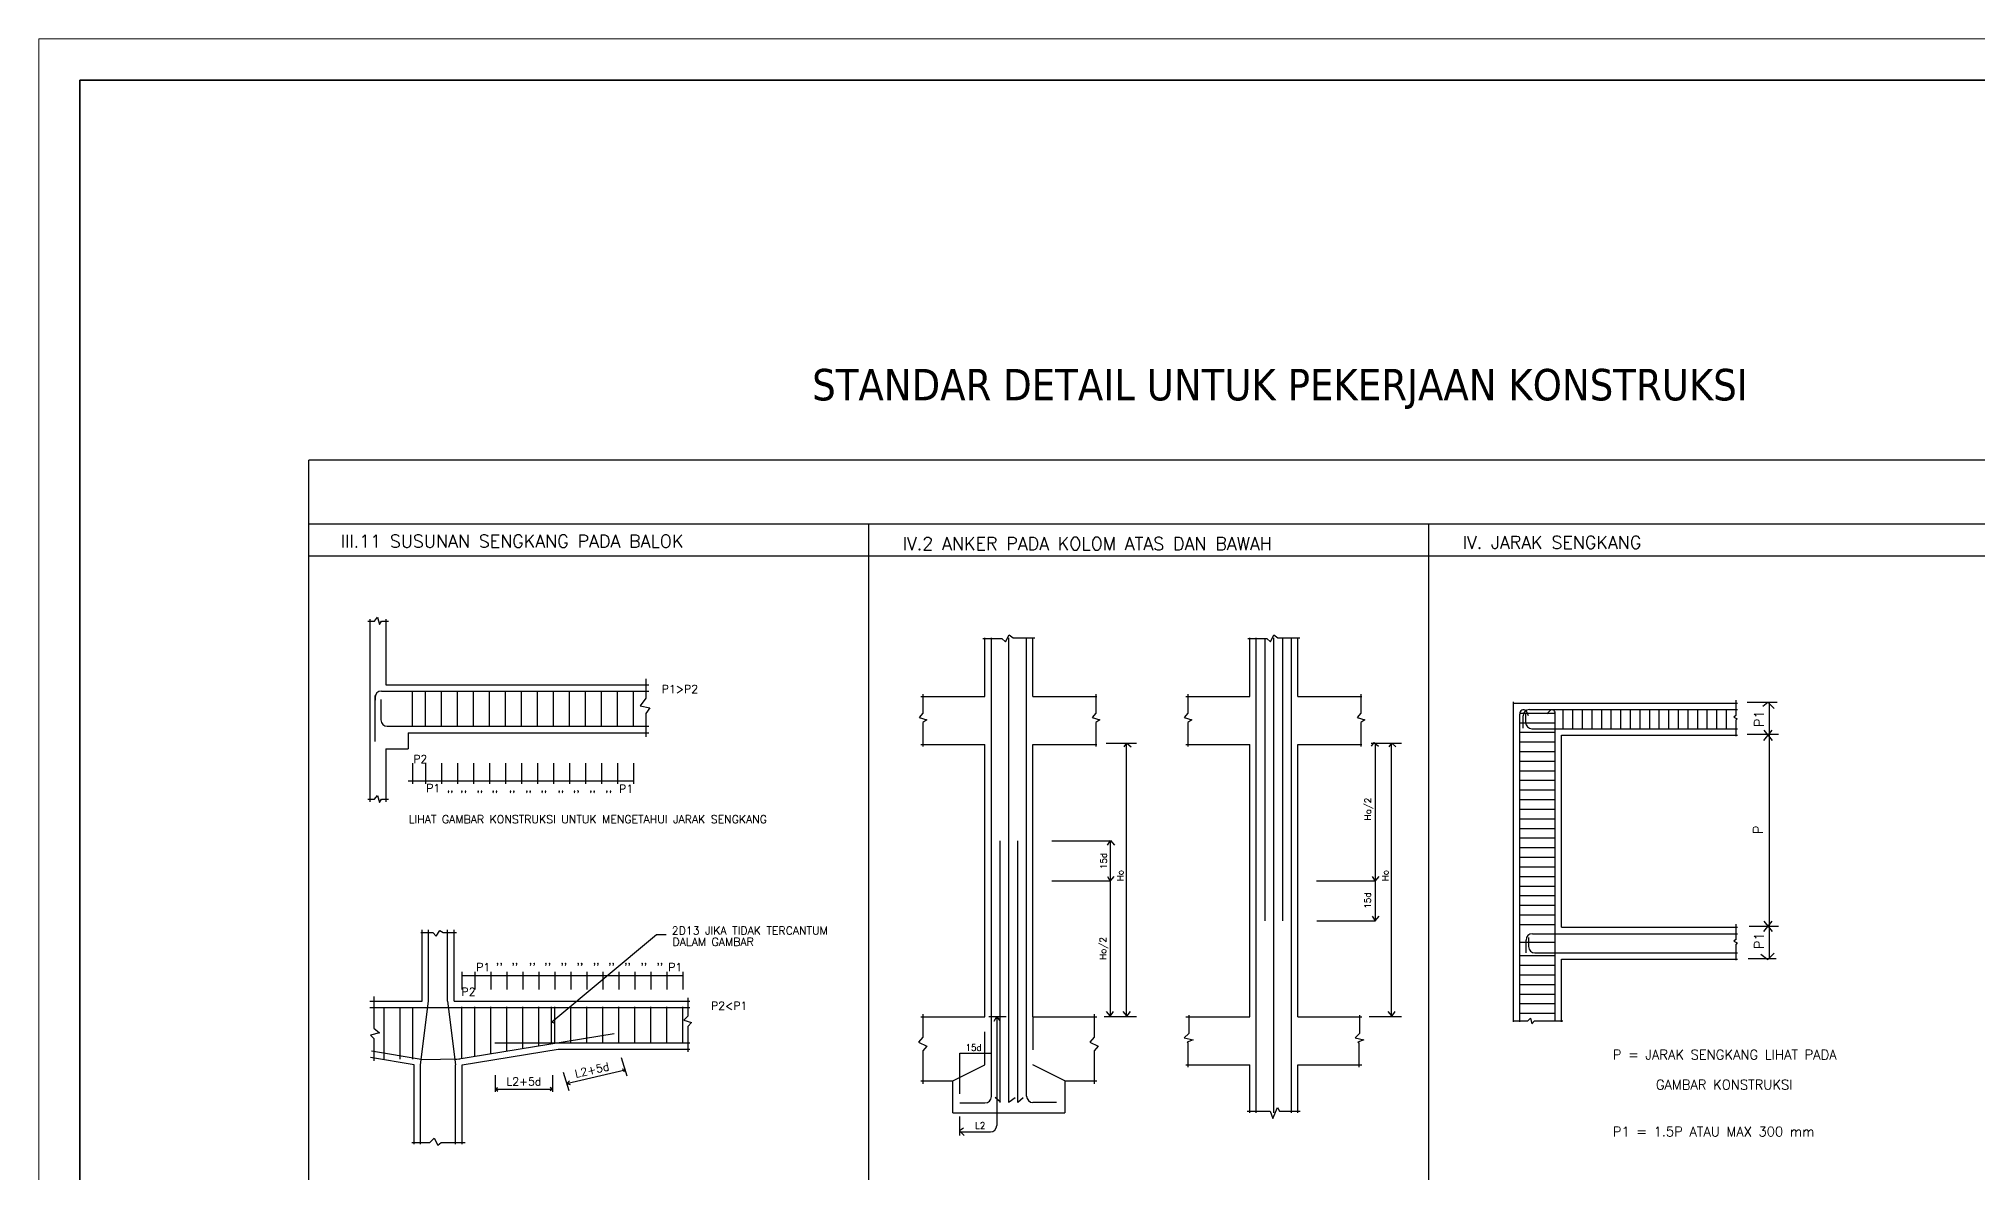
# Model space of a CAD drawing. Header units: inches. Extents: x 266054 to 836293, y -258454 to -102650.
# Drawn here: x 355767 to 379300, y -147155 to -133405 of the extents above; entities that cross this region are included whole.
import ezdxf
from ezdxf.enums import TextEntityAlignment as Align

# ---------------------------------------------------------------- set-up
doc = ezdxf.new("R2010")
doc.units = ezdxf.units.IN
doc.header["$LTSCALE"] = 800
doc.header["$MEASUREMENT"] = 0
doc.linetypes.add('DASHED', pattern=[0.75, 0.5, -0.25])
doc.layers.add('GRS KOP', color=1, linetype='Continuous', lineweight=35)
doc.layers.add('kop', color=7, linetype='Continuous', lineweight=20)
doc.styles.add('BARU', font='arial.ttf')
doc.styles.add('ROMANC', font='tahoma.ttf', dxfattribs={"height": 2})
doc.styles.add('ROMANS', font='romans.shx', dxfattribs={"width": 0.8, "height": 0.25})
doc.styles.get("Standard").update_dxf_attribs({"font": 'romans.shx'})

# ---------------------------------------------------------------- blocks, each defined once
blk = doc.blocks.new('kop')
at = {"layer": 'GRS KOP'}
blk.add_lwpolyline([(1, 54), (83, 54), (83, 1), (1, 1)], close=True, dxfattribs=at)
at = {"layer": 'kop', "color": 7}
for p, q in [((84, 55), (0, 55)), ((0, 55), (0, 0))]:
    blk.add_line(p, q, dxfattribs=at)
at = {"layer": 'kop', "style": 'BARU', "flags": 4}
for p, height in [((73.8, 5.4), 0.35), ((80.303, 5.382), 0.25), ((73.8, 4.9), 0.35), ((80.303, 4.882), 0.25), ((73.8, 4.4), 0.35), ((80.303, 4.382), 0.25)]:
    blk.add_attdef('-', p, '', height=height, dxfattribs=at)
at = {"layer": 'kop', "flags": 4}
for tag, p in [('AR-00', (78.057, 2.648)), ('00', (81.238, 2.647))]:
    blk.add_attdef(tag, text='', height=0.35, dxfattribs=at).set_placement(p, align=Align.MIDDLE)

msp = doc.modelspace()

# ---------------------------------------------------------------- linework, layer by layer
for p, q in [((359045.9, -156390.1), (359045.9, -138517.4)), ((386243.5, -138517.4), (359045.9, -138517.4)), ((386243.5, -139294.4), (359045.9, -139294.4)), ((365845.3, -156390.1), (365845.3, -139294.4)), ((372644.7, -156390.1), (372644.7, -139294.4)), ((379444.1, -139683), (359045.9, -139683))]:
    msp.add_line(p, q)
at = {"color": 4}
for p, q in [((359763.3, -140469.3), (359841.8, -140469.3)), ((359784.7, -140444.2), (359784.7, -142662)), ((359841.8, -140469.3), (359881.1, -140422.1)), ((359881.1, -140422.1), (359904.7, -140508.6)), ((359904.7, -140508.6), (359928.3, -140469.3)), ((359928.3, -140469.3), (360014.7, -140469.3)), ((359979, -140444.2), (359979, -141240.2)), ((367228.3, -140678.5), (367460.4, -140678.5)), ((367254.4, -141384.5), (367254.4, -140672.1)), ((367460.4, -140678.5), (367503.6, -140721.7)), ((367503.6, -140721.7), (367546.8, -140635.3)), ((367546.8, -140635.3), (367595.4, -140673.1)), ((367595.4, -140673.1), (367859.9, -140673.1)), ((367837.3, -141384.5), (367837.3, -140672.1)), ((370444.5, -140678.5), (370676.6, -140678.5)), ((370470.7, -141384.5), (370470.7, -140672.1)), ((370676.6, -140678.5), (370719.8, -140721.7)), ((370719.8, -140721.7), (370763, -140635.3)), ((370763, -140635.3), (370811.6, -140673.1)), ((370811.6, -140673.1), (371076.1, -140673.1)), ((371053.5, -141384.5), (371053.5, -140672.1)), ((363138.6, -141170), (363138.6, -141404.1)), ((359979, -141240.2), (363173.8, -141240.2)), ((363138.6, -141404.1), (363068.4, -141497.8)), ((366477.4, -141384.5), (367254.4, -141384.5)), ((366499.6, -141353.6), (366499.6, -141585.8)), ((367837.3, -141384.5), (368614.3, -141384.5)), ((368599.4, -141353.6), (368599.4, -141585.8)), ((369693.6, -141384.5), (370470.7, -141384.5)), ((369715.8, -141353.6), (369715.8, -141585.8)), ((371053.5, -141384.5), (371830.6, -141384.5)), ((371815.6, -141353.6), (371815.6, -141585.8)), ((376370, -141426.8), (376370, -141615.6)), ((363068.4, -141497.8), (363185.4, -141521.2)), ((363185.4, -141521.2), (363138.6, -141591.4)), ((363138.6, -141591.4), (363138.6, -141872.4)), ((366499.6, -141585.8), (366456.4, -141639.8)), ((366456.4, -141639.8), (366548.1, -141666.8)), ((366548.1, -141666.8), (366499.6, -141699.2)), ((368599.4, -141585.8), (368556.2, -141639.8)), ((368556.2, -141639.8), (368648, -141666.8)), ((368648, -141666.8), (368599.4, -141699.2)), ((369715.8, -141585.8), (369672.6, -141639.8)), ((369672.6, -141639.8), (369764.4, -141666.8)), ((369764.4, -141666.8), (369715.8, -141699.2)), ((371815.6, -141585.8), (371772.4, -141639.8)), ((371772.4, -141639.8), (371864.2, -141666.8)), ((371864.2, -141666.8), (371815.6, -141699.2)), ((373671.7, -145332), (373671.7, -141446.6)), ((373671.7, -141463.8), (376391.5, -141463.8)), ((376370.4, -141613.3), (376344.1, -141633)), ((376344.1, -141633), (376386.8, -141652.7)), ((376386.8, -141652.7), (376370.4, -141672.4)), ((360250.9, -141823.1), (360250.9, -142017.3)), ((360250.9, -141823.1), (363173.8, -141823.1)), ((366499.6, -141699.2), (366499.6, -141990.9)), ((368599.4, -141699.2), (368599.4, -141990.9)), ((369715.8, -141699.2), (369715.8, -141990.9)), ((371815.6, -141699.2), (371815.6, -141990.9)), ((374254.5, -141852.4), (376391.5, -141852.4)), ((374254.5, -144183.6), (374254.5, -141852.4)), ((376370.4, -141672.4), (376370.4, -141862.8)), ((359979, -142017.3), (360250.9, -142017.3)), ((359979, -142017.3), (359979, -142662)), ((366477.4, -141967.3), (367254.4, -141967.3)), ((367254.4, -145269.9), (367254.4, -141967.3)), ((367837.3, -141967.3), (368614.3, -141967.3)), ((367837.3, -145269.9), (367837.3, -141967.3)), ((369693.6, -141967.3), (370470.7, -141967.3)), ((370470.7, -145269.9), (370470.7, -141967.3)), ((371053.5, -141967.3), (371830.6, -141967.3)), ((371053.5, -145269.9), (371053.5, -141967.3)), ((359841.8, -142630.6), (359881.1, -142583.4)), ((359881.1, -142583.4), (359904.7, -142669.9)), ((359763.3, -142630.6), (359841.8, -142630.6)), ((359904.7, -142669.9), (359928.3, -142630.6)), ((359928.3, -142630.6), (360014.7, -142630.6)), ((360405.9, -144247.4), (360550.6, -144247.4)), ((360420, -145080), (360420, -144213.6)), ((360550.6, -144247.4), (360593.1, -144289.9)), ((360593.1, -144289.9), (360635.6, -144221.8)), ((360635.6, -144221.8), (360678.2, -144247.4)), ((360678.2, -144247.4), (360839.8, -144247.4)), ((360808.5, -145080), (360808.5, -144213.7)), ((374254.5, -144183.6), (376391.5, -144183.6)), ((376370, -144145.6), (376370, -144334.4)), ((376370.4, -144332.1), (376344.1, -144351.8)), ((376344.1, -144351.8), (376386.8, -144371.5)), ((376386.8, -144371.5), (376370.4, -144391.2)), ((376370.4, -144391.2), (376370.4, -144581.7)), ((374254.5, -145332), (374254.5, -144572.1)), ((374254.5, -144572.1), (376391.5, -144572.1)), ((359784.7, -145080), (360420, -145080)), ((359835.8, -145022.2), (359835.8, -145405.3)), ((360808.5, -145080), (363670.1, -145080)), ((363647.6, -145039.2), (363647.6, -145260.6)), ((359835.8, -145405.3), (359903.9, -145464.9)), ((363647.6, -145260.6), (363596.6, -145311.7)), ((363596.6, -145311.7), (363690.2, -145337.2)), ((363690.2, -145337.2), (363647.6, -145388.3)), ((363647.6, -145388.3), (363647.6, -145694.8)), ((366477.4, -145269.9), (367254.4, -145269.9)), ((366501.7, -145237.6), (366501.7, -145517.3)), ((367837.3, -145269.9), (368614.3, -145269.9)), ((368581.4, -145237.6), (368581.4, -145517.3)), ((369693.6, -145269.9), (370470.7, -145269.9)), ((369727.7, -145248.1), (369727.7, -145470.6)), ((371053.5, -145269.9), (371830.6, -145269.9)), ((371800, -145248.1), (371800, -145470.6)), ((373663.8, -145317.9), (373845, -145317.9)), ((373924.1, -145317.9), (374268.6, -145317.9)), ((359903.9, -145464.9), (359793.3, -145490.5)), ((359793.3, -145490.5), (359835.8, -145533)), ((359835.8, -145533), (359835.8, -145805.5)), ((360905.7, -145852.7), (362071.3, -145662.8)), ((362071.3, -145662.8), (363670.1, -145662.8)), ((366501.7, -145517.3), (366447.2, -145578.8)), ((366447.2, -145578.8), (366549.5, -145626.5)), ((366549.5, -145626.5), (366501.7, -145681.1)), ((368581.4, -145517.3), (368526.9, -145578.8)), ((368526.9, -145578.8), (368629.2, -145626.5)), ((368629.2, -145626.5), (368581.4, -145681.1)), ((369727.7, -145470.6), (369674.3, -145524)), ((369674.3, -145524), (369781, -145550.7)), ((369781, -145550.7), (369709.9, -145577.4)), ((369709.9, -145577.4), (369718.8, -145586.3)), ((369718.8, -145586.3), (369718.8, -145880)), ((371800, -145470.6), (371746.6, -145524)), ((371746.6, -145524), (371853.4, -145550.7)), ((371853.4, -145550.7), (371782.2, -145577.4)), ((371782.2, -145577.4), (371791.1, -145586.3)), ((371791.1, -145586.3), (371791.1, -145880)), ((360322.8, -145852.7), (359793.3, -145762.9)), ((360322.8, -146812.6), (360322.8, -145852.7)), ((360905.7, -146812.6), (360905.7, -145852.7)), ((366501.7, -145681.1), (366501.7, -146083.7)), ((366865.9, -146047), (367254.4, -145852.7)), ((368225.8, -146047), (367837.3, -145852.7)), ((368581.4, -145681.1), (368581.4, -146083.7)), ((369693.6, -145852.7), (370470.7, -145852.7)), ((370470.7, -146435.5), (370470.7, -145852.7)), ((371053.5, -145852.7), (371830.6, -145852.7)), ((371053.5, -146435.5), (371053.5, -145852.7)), ((366477.4, -146047), (366865.9, -146047)), ((366865.9, -146435.5), (366865.9, -146047)), ((368225.8, -146047), (368614.3, -146047)), ((368225.8, -146047), (368225.8, -146435.5)), ((370750.5, -146503), (370803.9, -146369.5)), ((370803.9, -146369.5), (370830.5, -146414)), ((366865.9, -146435.5), (368225.8, -146435.5)), ((370439.2, -146414), (370714.9, -146414)), ((370714.9, -146414), (370750.5, -146503)), ((370830.5, -146414), (371079.6, -146414)), ((360295.3, -146793.2), (360516.5, -146793.2)), ((360516.5, -146793.2), (360567.6, -146742.1)), ((360567.6, -146742.1), (360610.1, -146827.2)), ((360610.1, -146827.2), (360652.7, -146793.2)), ((360652.7, -146793.2), (360941.9, -146793.2))]:
    msp.add_line(p, q, dxfattribs=at)
at = {"color": 5}
for p, q in [((367332.2, -146236.3), (367332.2, -140672.1)), ((367545.9, -146309.5), (367545.9, -140672.1)), ((367759.5, -146231.7), (367759.5, -140672.1)), ((370548.4, -146435.5), (370548.4, -140672.1)), ((370655.2, -144104.3), (370655.2, -140678.5)), ((370762.1, -146435.5), (370762.1, -140672.1)), ((370868.9, -144104.3), (370868.9, -140673.1)), ((370975.8, -146435.5), (370975.8, -140672.1)), ((359849.7, -141931.1), (359849.7, -141373.1)), ((359849.7, -141395.7), (359849.7, -141428.1)), ((359920.4, -141420.2), (359920.4, -141667.6)), ((359927.4, -141318), (363173.8, -141318)), ((360305.4, -141745.3), (360305.4, -141318)), ((360460.8, -141745.3), (360460.8, -141318)), ((360655.1, -141745.3), (360655.1, -141318)), ((360849.3, -141745.3), (360849.3, -141318)), ((361043.6, -141745.3), (361043.6, -141318)), ((361237.9, -141745.3), (361237.9, -141318)), ((361432.1, -141745.3), (361432.1, -141318)), ((361626.4, -141745.3), (361626.4, -141318)), ((361820.7, -141745.3), (361820.7, -141318)), ((362014.9, -141745.3), (362014.9, -141318)), ((362209.2, -141745.3), (362209.2, -141318)), ((362403.5, -141745.3), (362403.5, -141318)), ((362597.7, -141745.3), (362597.7, -141318)), ((362792, -141745.3), (362792, -141318)), ((362986.3, -141745.3), (362986.3, -141318)), ((373749.4, -145332), (373749.4, -141597.7)), ((373749.8, -141584.6), (374177.2, -141584.6)), ((373786.3, -141768), (373786.3, -141619.2)), ((373816.9, -141590.6), (373816.9, -141697)), ((373854, -141618.9), (373823.3, -141555.3)), ((373864, -141541.5), (376391.5, -141541.5)), ((374110.5, -141556.2), (374073.3, -141593.4)), ((374176.8, -145317.9), (374176.8, -141583.7)), ((374270.8, -141540.1), (374270.8, -141774.2)), ((374387.4, -141540.1), (374387.4, -141774.2)), ((374503.9, -141540.1), (374503.9, -141774.2)), ((374620.5, -141540.1), (374620.5, -141774.2)), ((374737, -141540.1), (374737, -141774.2)), ((374853.6, -141540.1), (374853.6, -141774.2)), ((374970.2, -141540.1), (374970.2, -141774.2)), ((375086.7, -141540.1), (375086.7, -141774.2)), ((375203.3, -141540.1), (375203.3, -141774.2)), ((375319.9, -141540.1), (375319.9, -141774.2)), ((375436.4, -141540.1), (375436.4, -141774.2)), ((375553, -141540.1), (375553, -141774.2)), ((375669.5, -141540.1), (375669.5, -141774.2)), ((375786.1, -141540.1), (375786.1, -141774.2)), ((375902.7, -141540.1), (375902.7, -141774.2)), ((376019.2, -141540.1), (376019.2, -141774.2)), ((376135.8, -141540.1), (376135.8, -141774.2)), ((376252.3, -141540.1), (376252.3, -141774.2)), ((359998.1, -141745.3), (363173.8, -141745.3)), ((373749.8, -141701.1), (374177.2, -141701.1)), ((373749.8, -141817.7), (374177.2, -141817.7)), ((373894.6, -141774.7), (376391.5, -141774.7)), ((373749.8, -141934.3), (374177.2, -141934.3)), ((373749.8, -142050.8), (374177.2, -142050.8)), ((373749.8, -142167.4), (374177.2, -142167.4)), ((373749.8, -142283.9), (374177.2, -142283.9)), ((373749.8, -142400.5), (374177.2, -142400.5)), ((373749.8, -142517.1), (374177.2, -142517.1)), ((373749.8, -142633.6), (374177.2, -142633.6)), ((373749.8, -142750.2), (374177.2, -142750.2)), ((373749.8, -142866.7), (374177.2, -142866.7)), ((373749.8, -142983.3), (374177.2, -142983.3)), ((367439, -146309.5), (367439, -143132.9)), ((367652.7, -146309.5), (367652.7, -143132.9)), ((373749.8, -143099.9), (374177.2, -143099.9)), ((373749.8, -143216.4), (374177.2, -143216.4)), ((373749.8, -143333), (374177.2, -143333)), ((373749.8, -143449.6), (374177.2, -143449.6)), ((373749.8, -143566.1), (374177.2, -143566.1)), ((373749.8, -143682.7), (374177.2, -143682.7)), ((373749.8, -143799.2), (374177.2, -143799.2)), ((373749.8, -143915.8), (374177.2, -143915.8)), ((360497.7, -145080), (360497.7, -144213.6)), ((360730.8, -145080), (360730.8, -144213.7)), ((373749.8, -144032.4), (374177.2, -144032.4)), ((373749.8, -144148.9), (374177.2, -144148.9)), ((373749.8, -144362.9), (374177.2, -144362.9)), ((373823.3, -144492.4), (373823.3, -144339)), ((373853.1, -144306.9), (373853.1, -144416.7)), ((373901, -144261.3), (376391.5, -144261.3)), ((373749.8, -144526.5), (374177.2, -144526.5)), ((373749.8, -144643.1), (374177.2, -144643.1)), ((373930.8, -144494.4), (376391.5, -144494.4)), ((373749.8, -144759.7), (374177.2, -144759.7)), ((373749.8, -144876.2), (374177.2, -144876.2)), ((359784.7, -145157.7), (363670.1, -145157.7)), ((359959, -145782.7), (359959, -145158.4)), ((360153.3, -145782.7), (360153.3, -145158.4)), ((360308.7, -145782.7), (360308.7, -145158.4)), ((360400.6, -145852.7), (360497.7, -145080)), ((360730.8, -145080), (360827.9, -145852.7)), ((360904.3, -145774.2), (360904.3, -145149.9)), ((361059.7, -145748.8), (361059.7, -145149.9)), ((361254, -145717.2), (361254, -145149.9)), ((361448.2, -145685.6), (361448.2, -145149.9)), ((361642.5, -145653.9), (361642.5, -145149.9)), ((361836.8, -145622.3), (361836.8, -145149.9)), ((361992.2, -145597), (361992.2, -145149.9)), ((362031, -145584.1), (362031, -145149.9)), ((362225.3, -145584.1), (362225.3, -145149.9)), ((362419.6, -145584.1), (362419.6, -145149.9)), ((362613.8, -145584.1), (362613.8, -145149.9)), ((362808.1, -145584.1), (362808.1, -145149.9)), ((363002.4, -145584.1), (363002.4, -145149.9)), ((363196.6, -145584.1), (363196.6, -145149.9)), ((363390.9, -145584.1), (363390.9, -145149.9)), ((363585.2, -145584.1), (363585.2, -145149.9)), ((373749.8, -144992.8), (374177.2, -144992.8)), ((373749.8, -145109.3), (374177.2, -145109.3)), ((373749.8, -145225.9), (374177.2, -145225.9)), ((373845, -145317.9), (373875.6, -145287.2)), ((373875.6, -145287.2), (373893.5, -145353.6)), ((373893.5, -145353.6), (373924.1, -145317.9)), ((360819.8, -145787.9), (362752.8, -145473.1)), ((361305.6, -145585.1), (363670.1, -145585.1)), ((360408.6, -145788.4), (359806.3, -145686.3)), ((360400.6, -146812.6), (360400.6, -145852.7)), ((360408.6, -145788.4), (360878.3, -145778.4)), ((360827.9, -146812.6), (360827.9, -145852.7)), ((366950.5, -146314), (367254.4, -146314)), ((367653.9, -146304.9), (367717.8, -146250)), ((368124.3, -146309.5), (367837.3, -146309.5))]:
    msp.add_line(p, q, dxfattribs=at)
at = {"color": 8}
for p, q in [((376508.4, -141452), (376873.2, -141452)), ((376697.1, -141502.3), (376760, -141452)), ((376760, -141452), (376835.4, -141527.5)), ((376772.5, -141452), (376772.5, -144561)), ((376508.4, -141842.2), (376885.7, -141842.2)), ((376709.6, -141791.8), (376810.3, -141917.7)), ((376709.6, -141917.7), (376810.3, -141791.8)), ((368727.5, -141949.6), (369095.7, -141949.6)), ((368944.5, -141994.7), (368977.6, -141950.6)), ((368973, -145266.2), (368973, -141949.6)), ((368977.6, -141950.6), (369027.2, -141994.7)), ((371943.7, -141949.6), (372312, -141949.6)), ((371947.3, -141985.8), (371980.4, -141941.7)), ((371980.4, -141941.7), (372030, -141985.8)), ((371994.9, -144104.3), (371994.9, -141949.6)), ((372160.7, -141994.7), (372193.8, -141950.6)), ((372189.2, -145266.2), (372189.2, -141949.6)), ((372193.8, -141950.6), (372243.5, -141994.7)), ((360305.4, -142190.5), (360305.4, -142442)), ((360460.8, -142190.5), (360460.8, -142442)), ((360655.1, -142190.5), (360655.1, -142442)), ((360849.3, -142190.5), (360849.3, -142442)), ((361043.6, -142190.5), (361043.6, -142442)), ((361237.9, -142190.5), (361237.9, -142442)), ((361432.1, -142190.5), (361432.1, -142442)), ((361626.4, -142190.5), (361626.4, -142442)), ((361820.7, -142190.5), (361820.7, -142442)), ((362014.9, -142190.5), (362014.9, -142442)), ((362209.2, -142190.5), (362209.2, -142442)), ((362403.5, -142190.5), (362403.5, -142442)), ((362597.7, -142190.5), (362597.7, -142442)), ((362792, -142190.5), (362792, -142442)), ((362986.3, -142190.5), (362986.3, -142442)), ((360250.9, -142405.9), (362986.3, -142405.9)), ((368064.6, -143132.9), (368778.7, -143132.9)), ((368740.5, -143186.5), (368779.1, -143131.4)), ((368778.7, -145266.2), (368778.7, -143132.9)), ((368779.1, -143131.4), (368828.7, -143186.5)), ((368064.6, -143618.6), (368778.7, -143618.6)), ((368740.5, -143567.3), (368773.6, -143622.4)), ((368773.6, -143622.4), (368823.2, -143567.3)), ((371280.8, -143618.6), (371994.9, -143618.6)), ((371956.7, -143567.3), (371989.8, -143622.4)), ((371989.8, -143622.4), (372039.4, -143567.3)), ((371284.1, -144104.3), (371994.9, -144104.3)), ((371956.7, -144048), (371989.8, -144103.1)), ((371989.8, -144103.1), (372039.4, -144048)), ((376533.5, -144170.8), (376885.7, -144170.8)), ((376709.6, -144107.9), (376810.3, -144233.7)), ((376709.6, -144233.7), (376810.3, -144107.9)), ((361997, -145328.7), (363265.2, -144272.1)), ((363265.2, -144272.1), (363384.3, -144272.1)), ((360907.9, -144937), (360907.9, -144724.2)), ((361063.3, -144937), (361063.3, -144724.2)), ((361257.6, -144937), (361257.6, -144724.2)), ((361451.9, -144937), (361451.9, -144724.2)), ((361646.1, -144937), (361646.1, -144724.2)), ((361840.4, -144937), (361840.4, -144724.2)), ((362034.7, -144937), (362034.7, -144724.2)), ((362228.9, -144937), (362228.9, -144724.2)), ((362423.2, -144937), (362423.2, -144724.2)), ((362617.5, -144937), (362617.5, -144724.2)), ((362811.7, -144937), (362811.7, -144724.2)), ((363006, -144937), (363006, -144724.2)), ((363200.3, -144937), (363200.3, -144724.2)), ((363394.5, -144937), (363394.5, -144724.2)), ((363588.8, -144937), (363588.8, -144724.2)), ((376520.9, -144561), (376860.6, -144561)), ((376671.9, -144510.7), (376760, -144573.6)), ((376760, -144573.6), (376835.4, -144498.1)), ((360907.9, -144769.2), (363588.8, -144769.2)), ((361992.2, -145328.7), (362022.3, -145340.7)), ((367301.9, -145264.2), (367512.9, -145264.2)), ((367365.9, -145321.8), (367397.8, -145264.2)), ((367397.6, -145264.4), (367397.6, -146588)), ((367397.8, -145264.2), (367429.8, -145315.4)), ((368702.9, -145266.2), (369095.7, -145266.2)), ((368772.6, -145257.8), (368727.9, -145206.6)), ((368811, -145206.6), (368772.6, -145257.8)), ((368977.2, -145257.8), (368932.5, -145206.6)), ((369015.6, -145206.6), (368977.2, -145257.8)), ((371919.2, -145266.2), (372312, -145266.2)), ((372193.5, -145257.8), (372148.7, -145206.6)), ((372231.8, -145206.6), (372193.5, -145257.8)), ((362839.3, -145762.9), (362907.4, -145984.3)), ((362885, -145910.2), (362850.4, -145903)), ((366950.1, -146205), (366950.1, -145712.3)), ((366950.1, -145712.3), (367333.7, -145712.3)), ((361307.8, -145975.8), (361307.8, -146180.1)), ((361308.5, -146144.5), (361341.7, -146126.1)), ((362005.8, -146145.8), (361977.2, -146125.9)), ((362005.5, -145975.8), (362005.5, -146180.1)), ((362133.1, -145941.7), (362201.2, -146163.1)), ((362175.6, -146080), (362884.9, -145911)), ((362178.1, -146079.8), (362219.9, -146089.8)), ((362179.3, -146078.1), (362208.8, -146044.9)), ((362885, -145910.2), (362866.3, -145937.5)), ((361307.8, -146146.1), (362014, -146146.1)), ((361308.5, -146144.5), (361341.7, -146170.3)), ((362005.8, -146145.8), (361977.2, -146167.8)), ((367443.8, -146304.9), (367379.8, -146250)), ((367548.8, -146300.3), (367621.9, -146250)), ((366943.7, -146480.2), (366943.7, -146710.5)), ((366943.7, -146665.7), (367319.9, -146665.7)), ((366995, -146621), (366943.8, -146653)), ((366943.8, -146653), (367001.4, -146710.6))]:
    msp.add_line(p, q, dxfattribs=at)
at = {"color": 4, "linetype": 'DASHED'}
for p, q in [((367254.4, -145852.7), (367254.4, -145269.9)), ((367837.3, -145269.9), (367837.3, -145852.7))]:
    msp.add_line(p, q, dxfattribs=at)
at = {"color": 5}
for centre, radius, start, end in [((359927.4, -141395.7), 77.7, 90, 180), ((373793.8, -141589.4), 45.1, 49.19385, 190.55455), ((373864, -141619.2), 77.7, 90, 180), ((374138, -141583.7), 38.9, 0, 135.04413), ((359998.1, -141667.6), 77.7, 180, 270), ((373894.6, -141697), 77.7, 180, 270), ((373901, -144339), 77.7, 90, 180), ((373930.8, -144416.7), 77.7, 180, 270), ((367254.4, -146236.3), 77.7, 270, 0), ((367837.3, -146231.7), 77.7, 180, 270)]:
    msp.add_arc(centre, radius, start, end, dxfattribs=at)
msp.add_arc((360865.8, -145701.7), 77.7, 270, 279.25004)
at = {"color": 8}
msp.add_arc((367319.9, -146588), 77.7, 270, 0, dxfattribs=at)

# ---------------------------------------------------------------- block references
at = {"layer": 'kop', "xscale": 500, "yscale": 500, "zscale": 500}
msp.add_blockref('kop', (355767.5, -160904.6), dxfattribs=at)

# ---------------------------------------------------------------- texts
for s, height, style, p in [('STANDAR DETAIL UNTUK PEKERJAAN KONSTRUKSI', 382.024, 'ROMANC', (365156.5, -137791.3)), ('III.11 SUSUNAN SENGKANG PADA BALOK', 155.415, 'ROMANS', (359430.3, -139577.2)), ('IV.2 ANKER PADA KOLOM ATAS DAN BAWAH', 155.415, 'ROMANS', (366253.3, -139606.7)), ('IV. JARAK SENGKANG', 155.415, 'ROMANS', (373051.6, -139592)), ('P1>P2', 97.13, 'ROMANS', (363330.1, -141341.7)), ('LIHAT GAMBAR KONSTRUKSI UNTUK MENGETAHUI JARAK SENGKANG', 97.134, 'ROMANS', (360258.2, -142921.4)), ('2D13 JIKA TIDAK TERCANTUM', 97.134, 'ROMANS', (363452.4, -144272.1)), ('DALAM GAMBAR', 97.134, 'ROMANS', (363460.9, -144408.3)), ('P2<P1', 97.13, 'ROMANS', (363928.4, -145184)), ('P = JARAK SENGKANG LIHAT PADA', 116.561, 'ROMANS', (374876.7, -145787)), ('GAMBAR KONSTRUKSI', 116.561, 'ROMANS', (375399.7, -146151)), ('L2', 77.71, 'ROMANS', (367135.5, -146627.3)), ('P1 = 1.5P ATAU MAX 300 mm', 116.561, 'ROMANS', (374876.7, -146719.8))]:
    msp.add_text(s, height=height, dxfattribs=dict(style=style)).set_placement(p)
at = {"style": 'ROMANS'}
for s, height, rotation, p in [('P1', 116.56, 90, (376709.6, -141653.4)), ('Ho/2', 77.71, 90, (371940.6, -142749.3)), ('P', 116.6, 90, (376697.1, -143000.2)), ('15d', 77.71, 90, (368733.2, -143379.5)), ('Ho', 77.71, 90, (368936.4, -143556.4)), ('Ho', 77.71, 90, (372152.6, -143556.4)), ('15d', 77.71, 90, (371939.2, -143859.1)), ('Ho/2', 77.71, 90, (368724.4, -144440.7)), ('P1', 116.56, 90, (376709.6, -144347)), ('L2+5d', 97.13, 12.74558, (362493.8, -145962.6))]:
    msp.add_text(s, height=height, rotation=rotation, dxfattribs=at).set_placement(p, align=Align.CENTER)
for s, height, p in [('P2', 97.13, (360399.6, -142190.5)), ('P1', 97.13, (360556.8, -142544.1)), ("''", 97.13, (360761, -142622.7)), ("''", 97.13, (360926, -142622.7)), ("''", 97.13, (361122.4, -142622.7)), ("''", 97.13, (361303.1, -142622.7)), ("''", 97.13, (361515.3, -142622.7)), ("''", 97.13, (361711.7, -142622.7)), ("''", 97.13, (361900.2, -142622.7)), ("''", 97.13, (362104.5, -142622.7)), ("''", 97.13, (362293, -142622.7)), ("''", 97.13, (362489.5, -142622.7)), ("''", 97.13, (362685.9, -142622.7)), ('P1', 97.13, (362898, -142552)), ('P1', 97.13, (361163.2, -144715.7)), ("''", 97.13, (361358.9, -144715.7)), ("''", 97.13, (361546, -144715.7)), ("''", 97.13, (361758.8, -144715.7)), ("''", 97.13, (361945.9, -144715.7)), ("''", 97.13, (362141.6, -144715.7)), ("''", 97.13, (362337.3, -144715.7)), ("''", 97.13, (362533, -144715.7)), ("''", 97.13, (362720.2, -144715.7)), ("''", 97.13, (362915.9, -144715.7)), ("''", 97.13, (363111.6, -144715.7)), ("''", 97.13, (363307.3, -144715.7)), ('P1', 97.13, (363494.5, -144715.7)), ('P2', 97.13, (360984.5, -145013.7)), ('15d', 77.71, (367116.3, -145680.4)), ('L2+5d', 97.13, (361656.7, -146103.5))]:
    msp.add_text(s, height=height, dxfattribs=at).set_placement(p, align=Align.CENTER)

doc.saveas('drawing.dxf')
